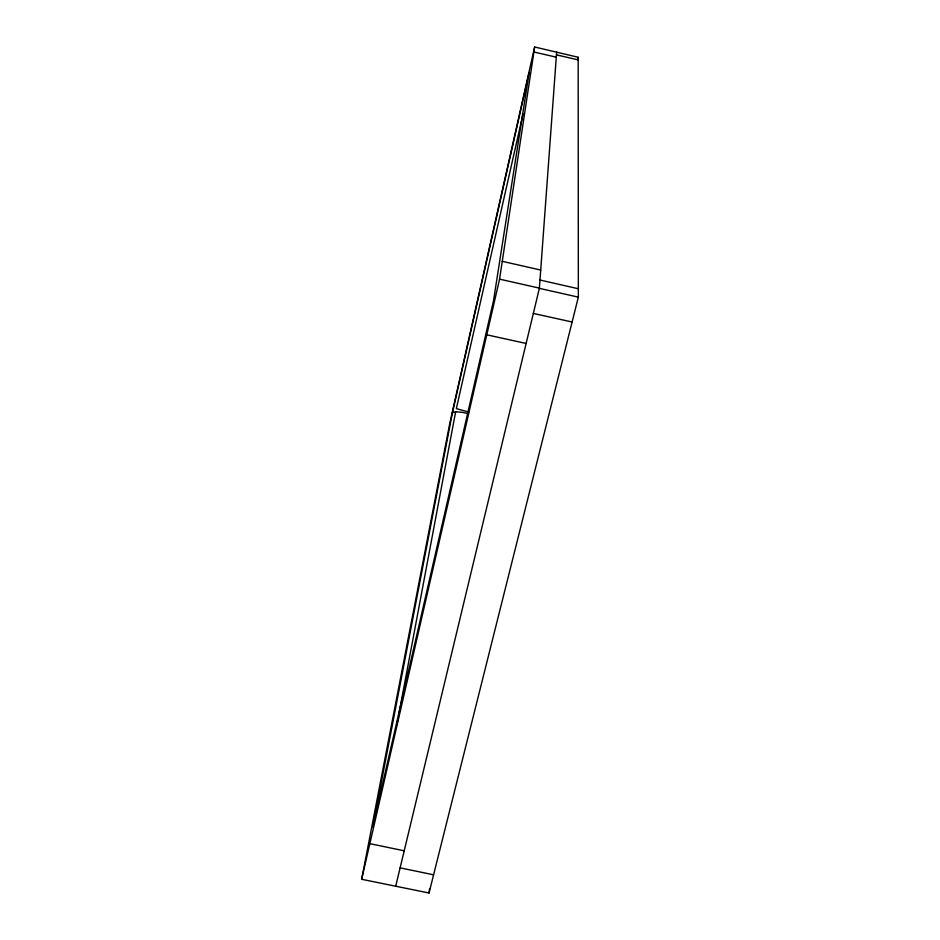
<?xml version="1.0" encoding="UTF-8"?>
<svg xmlns="http://www.w3.org/2000/svg" width="940" height="940" viewBox="0 0 940 940"><rect width="100%" height="100%" fill="white"/><g stroke="black" fill="none" stroke-linecap="round" stroke-linejoin="round"><path stroke-width="1.41" d="M556.656 52.123L539.372 288.345L578.347 297.146L429.028 893L361.653 879.288L449.849 423.012L534.649 47L578.171 57.258L578.347 297.146M429.028 893L429.568 888.876M361.653 879.288L499.575 279.145L534.649 47M468.261 414.34L468.379 413.647L462.421 412.343L455.642 411.755L452.422 412.766L372.734 826.918L493.5 300.776L529.173 72.486L452.422 412.766M396.88 724.705L397.961 718.936M398.501 716.045L455.642 411.755M523.075 113.834L456.346 408.63L468.743 412.026M577.548 59.913L578.171 57.258M395.705 886.22L539.419 288.134L499.575 279.145M369.843 843.662L404.212 850.806M400.123 867.855L433.587 874.799M486.791 334.805L526.13 343.464M533.344 313.431L572.107 322.009M502.265 261.32L540.747 270.062M539.983 280.026L578.335 288.745M556.433 54.849L578.171 59.89M533.897 51.994L556.28 57.187"/></g></svg>
